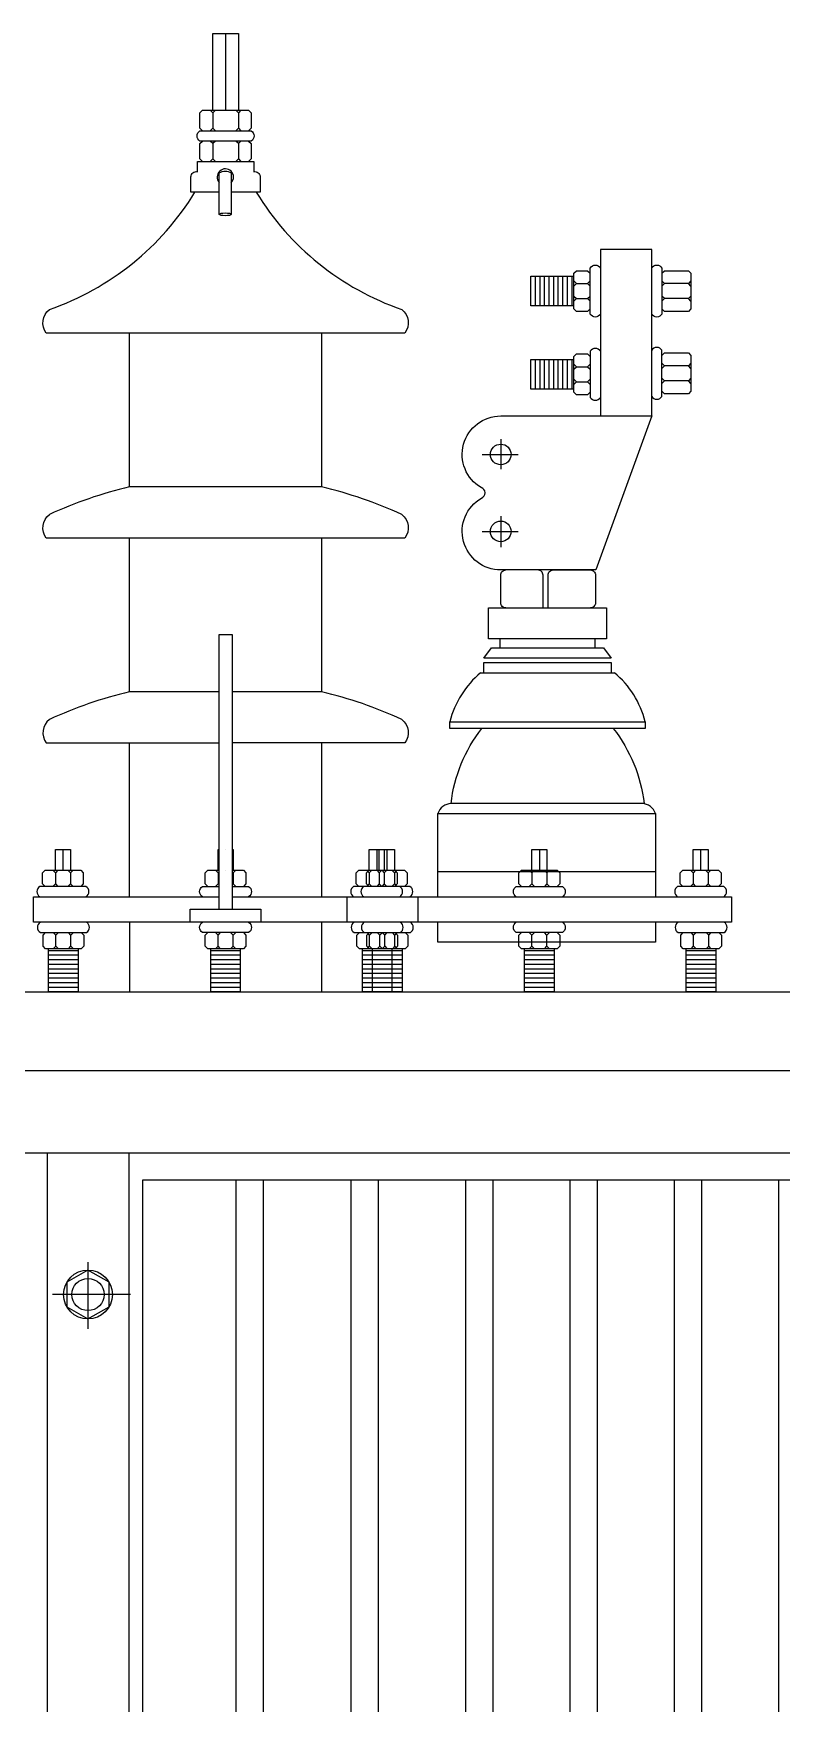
# Model space of a CAD drawing. Header units: millimetres. Extents: x 20927 to 53748, y 38421 to 54891.
# Drawn here: x 23692 to 23966, y 45906 to 46518 of the extents above; entities that cross this region are included whole.
import ezdxf

# ---------------------------------------------------------------- set-up
doc = ezdxf.new("R2010")
doc.units = ezdxf.units.MM
doc.linetypes.add('CENTERX2', pattern=[101.6, 63.5, -12.7, 12.7, -12.7])
doc.layers.add('Btrans.', color=2, linetype='Continuous')
doc.layers.add('HIGHT', color=8, linetype='Continuous')

msp = doc.modelspace()

# ---------------------------------------------------------------- linework, layer by layer
at = {"layer": 'Btrans.'}
for p, q in [((23029.92, 46107.96), (24394.92, 46107.96)), ((23697.42, 46107.96), (23697.42, 44568.59)), ((23727.42, 46107.96), (23727.42, 44568.59))]:
    msp.add_line(p, q, dxfattribs=at)
msp.add_lwpolyline([(23017.94, 46166.85), (24410.47, 46166.85), (24424.92, 46137.96), (22999.92, 46137.96), (23014.37, 46166.85)], dxfattribs=at)
at = {"layer": 'HIGHT'}
for p, q in [((23762.78, 46517.64), (23762.78, 46489.51)), ((23758.09, 46488.58), (23758.09, 46482.95)), ((23767.46, 46488.58), (23767.46, 46482.95)), ((23758.09, 46471.7), (23757.15, 46470.76)), ((23760.48, 46451.42), (23760.48, 46466.64)), ((23767.46, 46471.7), (23766.53, 46470.76)), ((23876.18, 46417.95), (23876.18, 46428.76)), ((23877.86, 46417.95), (23877.86, 46428.76)), ((23879.53, 46417.95), (23879.53, 46428.76)), ((23881.21, 46417.95), (23881.21, 46428.76)), ((23882.88, 46417.95), (23882.88, 46428.76)), ((23884.56, 46417.95), (23884.56, 46428.76)), ((23886.23, 46417.95), (23886.23, 46428.76)), ((23887.91, 46417.95), (23887.91, 46428.76)), ((23889.58, 46417.95), (23889.58, 46428.76)), ((23890.29, 46425.17), (23891.22, 46426.11)), ((23895.29, 46426.11), (23896.23, 46425.17)), ((23923.42, 46426.11), (23922.48, 46425.17)), ((23933.11, 46425.17), (23932.18, 46426.11)), ((23895.29, 46420.58), (23896.23, 46421.52)), ((23923.42, 46420.58), (23922.48, 46419.64)), ((23933.11, 46421.52), (23932.18, 46420.58)), ((23876.18, 46387.48), (23876.18, 46398.29)), ((23877.86, 46387.48), (23877.86, 46398.29)), ((23879.53, 46387.48), (23879.53, 46398.29)), ((23881.21, 46387.48), (23881.21, 46398.29)), ((23882.88, 46387.48), (23882.88, 46398.29)), ((23884.56, 46387.48), (23884.56, 46398.29)), ((23886.23, 46387.48), (23886.23, 46398.29)), ((23887.91, 46387.48), (23887.91, 46398.29)), ((23889.58, 46387.48), (23889.58, 46398.29)), ((23890.29, 46394.7), (23891.22, 46395.64)), ((23895.29, 46395.64), (23896.23, 46394.7)), ((23923.42, 46396), (23922.48, 46395.06)), ((23933.11, 46395.06), (23932.18, 46396)), ((23890.29, 46391.05), (23891.22, 46390.11)), ((23895.29, 46390.11), (23896.23, 46391.05)), ((23923.42, 46390.47), (23922.48, 46391.41)), ((23933.11, 46391.41), (23932.18, 46390.47)), ((23727.62, 46201.7), (23727.62, 46257.95)), ((23797.93, 46257.95), (23797.93, 46201.7)), ((23703.25, 46218.98), (23703.25, 46211.39)), ((23762.78, 46218.98), (23762.78, 46218.98)), ((23818.09, 46218.98), (23818.09, 46211.39)), ((23819.04, 46211.39), (23819.04, 46218.98)), ((23820.87, 46218.98), (23820.87, 46211.39)), ((23821.81, 46218.98), (23821.81, 46211.39)), ((23877.62, 46218.98), (23877.62, 46211.39)), ((23936.65, 46218.98), (23936.65, 46211.39)), ((23699.54, 46211.39), (23700.48, 46210.46)), ((23705.08, 46211.39), (23706.01, 46210.46)), ((23759.07, 46211.39), (23760.01, 46210.46)), ((23762.78, 46211.39), (23762.78, 46211.39)), ((23766.48, 46211.39), (23765.54, 46210.46)), ((23816.26, 46211.39), (23815.32, 46210.46)), ((23818.1, 46211.39), (23819.04, 46210.46)), ((23821.79, 46211.39), (23820.85, 46210.46)), ((23825.51, 46211.39), (23824.57, 46210.46)), ((23875.79, 46211.39), (23874.85, 46210.46)), ((23881.32, 46211.39), (23880.38, 46210.46)), ((23932.94, 46211.39), (23933.88, 46210.46)), ((23940.35, 46211.39), (23939.41, 46210.46)), ((23700.48, 46206.39), (23699.54, 46205.45)), ((23706.01, 46206.39), (23706.95, 46205.45)), ((23760.01, 46206.39), (23759.07, 46205.45)), ((23765.54, 46206.39), (23766.48, 46205.45)), ((23815.32, 46206.39), (23816.26, 46205.45)), ((23819.04, 46206.39), (23819.98, 46205.45)), ((23820.85, 46206.39), (23821.79, 46205.45)), ((23824.57, 46206.39), (23825.51, 46205.45)), ((23874.85, 46206.39), (23875.79, 46205.45)), ((23880.38, 46206.39), (23881.32, 46205.45)), ((23933.88, 46206.39), (23932.94, 46205.45)), ((23939.41, 46206.39), (23940.35, 46205.45)), ((23807.3, 46192.33), (23807.3, 46201.7)), ((23833.09, 46201.7), (23833.09, 46192.33)), ((23727.62, 46192.33), (23727.62, 46166.7)), ((23797.93, 46192.49), (23797.93, 46166.7)), ((23700.66, 46183.57), (23700.66, 46187.64)), ((23706.19, 46187.64), (23707.13, 46188.58)), ((23760.01, 46183.57), (23760.01, 46187.64)), ((23765.54, 46183.57), (23765.54, 46187.64)), ((23819.21, 46183.57), (23819.21, 46187.64)), ((23821.03, 46183.57), (23821.03, 46187.64)), ((23824.75, 46183.57), (23824.75, 46187.64)), ((23939.59, 46187.64), (23938.65, 46188.58)), ((23708.81, 46181.92), (23698.01, 46181.92)), ((23708.81, 46180.25), (23698.01, 46180.25)), ((23707.13, 46182.63), (23706.19, 46183.57)), ((23768.17, 46181.92), (23757.36, 46181.92)), ((23768.17, 46180.25), (23757.36, 46180.25)), ((23827.37, 46181.92), (23812.84, 46181.92)), ((23827.37, 46180.25), (23812.84, 46180.25)), ((23816.43, 46182.63), (23815.49, 46183.57)), ((23816.56, 46166.85), (23816.56, 46182.63)), ((23823.65, 46182.63), (23823.65, 46166.85)), ((23883.01, 46181.92), (23872.2, 46181.92)), ((23883.01, 46180.25), (23872.2, 46180.25)), ((23875.79, 46182.63), (23874.85, 46183.57)), ((23881.32, 46182.63), (23880.38, 46183.57)), ((23942.21, 46181.92), (23931.4, 46181.92)), ((23942.21, 46180.25), (23931.4, 46180.25)), ((23934.99, 46182.63), (23934.05, 46183.57)), ((23938.65, 46182.63), (23939.59, 46183.57)), ((23708.81, 46178.58), (23698.01, 46178.58)), ((23708.81, 46176.9), (23698.01, 46176.9)), ((23708.81, 46175.23), (23698.01, 46175.23)), ((23708.81, 46173.55), (23698.01, 46173.55)), ((23768.17, 46178.58), (23757.36, 46178.58)), ((23768.17, 46176.9), (23757.36, 46176.9)), ((23768.17, 46175.23), (23757.36, 46175.23)), ((23768.17, 46173.55), (23757.36, 46173.55)), ((23827.37, 46178.58), (23812.84, 46178.58)), ((23827.37, 46176.9), (23812.84, 46176.9)), ((23827.37, 46175.23), (23812.84, 46175.23)), ((23827.37, 46173.55), (23812.84, 46173.55)), ((23883.01, 46178.58), (23872.2, 46178.58)), ((23883.01, 46176.9), (23872.2, 46176.9)), ((23883.01, 46175.23), (23872.2, 46175.23)), ((23883.01, 46173.55), (23872.2, 46173.55)), ((23942.21, 46178.58), (23931.4, 46178.58)), ((23942.21, 46176.9), (23931.4, 46176.9)), ((23942.21, 46175.23), (23931.4, 46175.23)), ((23942.21, 46173.55), (23931.4, 46173.55)), ((23708.81, 46171.88), (23698.01, 46171.88)), ((23708.81, 46170.2), (23698.01, 46170.2)), ((23708.81, 46168.53), (23698.01, 46168.53)), ((23768.17, 46171.88), (23757.36, 46171.88)), ((23768.17, 46170.2), (23757.36, 46170.2)), ((23768.17, 46168.53), (23757.36, 46168.53)), ((23827.37, 46171.88), (23812.84, 46171.88)), ((23827.37, 46170.2), (23812.84, 46170.2)), ((23827.37, 46168.53), (23812.84, 46168.53)), ((23883.01, 46171.88), (23872.2, 46171.88)), ((23883.01, 46170.2), (23872.2, 46170.2)), ((23883.01, 46168.53), (23872.2, 46168.53)), ((23942.21, 46171.88), (23931.4, 46171.88)), ((23942.21, 46170.2), (23931.4, 46170.2)), ((23942.21, 46168.53), (23931.4, 46168.53)), ((23766.58, 46097.96), (23766.58, 44578.23)), ((23776.58, 46097.96), (23776.58, 44578.23)), ((23808.58, 46097.96), (23808.58, 44578.23)), ((23818.58, 46097.96), (23818.58, 44578.23)), ((23850.58, 46097.96), (23850.58, 44578.23)), ((23860.58, 46097.96), (23860.58, 44578.23)), ((23888.75, 46097.96), (23888.75, 44578.23)), ((23898.75, 46097.96), (23898.75, 44578.23)), ((23926.92, 46097.96), (23926.92, 44578.23)), ((23936.92, 46097.96), (23936.92, 44578.23)), ((23965.08, 46097.96), (23965.08, 44578.23))]:
    msp.add_line(p, q, dxfattribs=at)
at = {"layer": 'HIGHT', "linetype": 'CENTERX2'}
for p, q in [((23863.49, 46369.15), (23863.49, 46358.15)), ((23856.72, 46363.54), (23869.84, 46363.54)), ((23863.49, 46340.95), (23863.49, 46329.66)), ((23856.72, 46335.38), (23869.84, 46335.38)), ((23712.42, 46067.99), (23712.42, 46043.55)), ((23727.99, 46056.11), (23699.38, 46056.11))]:
    msp.add_line(p, q, dxfattribs=at)
at = {"layer": 'HIGHT', "linetype": 'ByBlock'}
msp.add_line((23856.11, 46283.68), (23905.12, 46283.68), dxfattribs=at)
at = {"layer": 'HIGHT'}
for points in [[(23758.09, 46489.51), (23758.09, 46517.64), (23767.46, 46517.64), (23767.46, 46489.51)], [(23754.34, 46482.01), (23753.4, 46482.95), (23753.4, 46488.58), (23754.34, 46489.51), (23771.21, 46489.51), (23772.15, 46488.58), (23772.15, 46482.95), (23771.21, 46482.01)], [(23759.03, 46489.51), (23758.09, 46488.58), (23757.15, 46489.51)], [(23768.4, 46489.51), (23767.46, 46488.58), (23766.53, 46489.51)], [(23757.15, 46482.01), (23758.09, 46482.95), (23759.03, 46482.01)], [(23766.53, 46482.01), (23767.46, 46482.95), (23768.4, 46482.01)], [(23754.34, 46470.76), (23753.4, 46471.7), (23753.4, 46477.33), (23754.34, 46478.26)], [(23759.03, 46478.26), (23758.09, 46477.33), (23757.15, 46478.26)], [(23758.09, 46477.33), (23758.09, 46471.7), (23759.03, 46470.76)], [(23768.4, 46478.26), (23767.46, 46477.33), (23766.53, 46478.26)], [(23767.46, 46477.33), (23767.46, 46471.7), (23768.4, 46470.76)], [(23771.21, 46478.26), (23772.15, 46477.33), (23772.15, 46471.7), (23771.21, 46470.76)], [(23896.23, 46416.83), (23895.29, 46415.89), (23891.22, 46415.89), (23890.29, 46416.83), (23890.29, 46429.86), (23891.22, 46430.8), (23895.29, 46430.8), (23896.23, 46429.86)], [(23922.48, 46429.86), (23923.42, 46430.8), (23932.18, 46430.8), (23933.11, 46429.86), (23933.11, 46416.83), (23932.18, 46415.89), (23923.42, 46415.89), (23922.48, 46416.83)], [(23890.29, 46417.95), (23874.51, 46417.95), (23874.51, 46428.76), (23890.29, 46428.76)], [(23890.29, 46427.05), (23891.22, 46426.11), (23895.29, 46426.11), (23896.23, 46427.05)], [(23933.11, 46427.05), (23932.18, 46426.11), (23923.42, 46426.11), (23922.48, 46427.05)], [(23890.29, 46421.52), (23891.22, 46420.58), (23890.29, 46419.64)], [(23891.22, 46420.58), (23895.29, 46420.58), (23896.23, 46419.64)], [(23933.11, 46419.64), (23932.18, 46420.58), (23923.42, 46420.58), (23922.48, 46421.52)], [(23797.93, 46407.95), (23797.93, 46351.7), (23727.62, 46351.7), (23727.62, 46407.95)], [(23896.23, 46386.36), (23895.29, 46385.42), (23891.22, 46385.42), (23890.29, 46386.36), (23890.29, 46399.39), (23891.22, 46400.33), (23895.29, 46400.33), (23896.23, 46399.39)], [(23922.48, 46399.75), (23923.42, 46400.69), (23932.18, 46400.69), (23933.11, 46399.75), (23933.11, 46386.72), (23932.18, 46385.78), (23923.42, 46385.78), (23922.48, 46386.72)], [(23890.29, 46387.48), (23874.51, 46387.48), (23874.51, 46398.29), (23890.29, 46398.29)], [(23890.29, 46396.58), (23891.22, 46395.64), (23895.29, 46395.64), (23896.23, 46396.58)], [(23933.11, 46396.94), (23932.18, 46396), (23923.42, 46396), (23922.48, 46396.94)], [(23890.29, 46389.17), (23891.22, 46390.11), (23895.29, 46390.11), (23896.23, 46389.17)], [(23933.11, 46389.53), (23932.18, 46390.47), (23923.42, 46390.47), (23922.48, 46389.53)], [(23760.38, 46276.7), (23727.62, 46276.7), (23727.62, 46332.95)], [(23797.93, 46332.95), (23797.93, 46276.7), (23765.17, 46276.7)], [(23760.38, 46197.11), (23760.38, 46297.61), (23765.17, 46297.61), (23765.17, 46197.11)], [(23700.48, 46211.39), (23700.48, 46218.98), (23706.03, 46218.98), (23706.03, 46211.39)], [(23760.01, 46211.39), (23760.01, 46218.98), (23760.38, 46218.98)], [(23765.17, 46218.98), (23765.56, 46218.98), (23765.56, 46211.39)], [(23815.32, 46211.39), (23815.32, 46218.98), (23824.59, 46218.98), (23824.59, 46211.39)], [(23874.85, 46211.39), (23874.85, 46218.98), (23880.4, 46218.98), (23880.4, 46211.39)], [(23933.88, 46211.39), (23933.88, 46218.98), (23939.43, 46218.98), (23939.43, 46211.39)], [(23696.73, 46205.45), (23695.79, 46206.39), (23695.79, 46210.46), (23696.73, 46211.39), (23709.76, 46211.39), (23710.7, 46210.46), (23710.7, 46206.39), (23709.76, 46205.45)], [(23701.42, 46211.39), (23700.48, 46210.46), (23700.48, 46206.39), (23701.42, 46205.45)], [(23706.95, 46211.39), (23706.01, 46210.46), (23706.01, 46206.39), (23705.08, 46205.45)], [(23756.26, 46205.45), (23755.32, 46206.39), (23755.32, 46210.46), (23756.26, 46211.39), (23760.38, 46211.39)], [(23760.38, 46210.83), (23760.01, 46210.46), (23760.01, 46206.39), (23760.38, 46206.02)], [(23765.17, 46211.39), (23769.29, 46211.39), (23770.23, 46210.46), (23770.23, 46206.39), (23769.29, 46205.45)], [(23765.17, 46210.83), (23765.54, 46210.46), (23765.54, 46206.39), (23765.17, 46206.02)], [(23811.57, 46205.45), (23810.63, 46206.39), (23810.63, 46210.46), (23811.57, 46211.39), (23828.32, 46211.39), (23829.26, 46210.46), (23829.26, 46206.39), (23828.32, 46205.45)], [(23815.29, 46205.45), (23814.35, 46206.39), (23814.35, 46210.46), (23815.29, 46211.39)], [(23814.38, 46211.39), (23815.32, 46210.46), (23815.32, 46206.39), (23814.38, 46205.45)], [(23819.98, 46211.39), (23819.04, 46210.46), (23819.04, 46206.39), (23818.1, 46205.45)], [(23819.91, 46211.39), (23820.85, 46210.46), (23820.85, 46206.39), (23819.91, 46205.45)], [(23823.64, 46211.39), (23824.57, 46210.46), (23824.57, 46206.39), (23823.64, 46205.45)], [(23824.6, 46211.39), (23825.54, 46210.46), (23825.54, 46206.39), (23824.6, 46205.45)], [(23871.1, 46205.45), (23870.16, 46206.39), (23870.16, 46210.46), (23871.1, 46211.39), (23884.13, 46211.39), (23885.07, 46210.46), (23885.07, 46206.39), (23884.13, 46205.45)], [(23873.91, 46211.39), (23874.85, 46210.46), (23874.85, 46206.39), (23873.91, 46205.45)], [(23879.44, 46211.39), (23880.38, 46210.46), (23880.38, 46206.39), (23879.44, 46205.45)], [(23930.13, 46205.45), (23929.19, 46206.39), (23929.19, 46210.46), (23930.13, 46211.39), (23943.16, 46211.39), (23944.1, 46210.46), (23944.1, 46206.39), (23943.16, 46205.45)], [(23934.82, 46211.39), (23933.88, 46210.46), (23933.88, 46206.39), (23934.82, 46205.45)], [(23938.47, 46211.39), (23939.41, 46210.46), (23939.41, 46206.39), (23938.47, 46205.45)], [(23765.17, 46201.7), (23947.93, 46201.7), (23947.93, 46192.33), (23692.46, 46192.33), (23692.46, 46201.7), (23760.38, 46201.7)], [(23749.85, 46192.33), (23749.85, 46197.11), (23775.71, 46197.11), (23775.71, 46192.33)], [(23709.94, 46188.58), (23710.88, 46187.64), (23710.88, 46183.57), (23709.94, 46182.63), (23696.91, 46182.63), (23695.97, 46183.57), (23695.97, 46187.64), (23696.91, 46188.58)], [(23699.72, 46188.58), (23700.66, 46187.64), (23701.59, 46188.58)], [(23705.25, 46182.63), (23706.19, 46183.57), (23706.19, 46187.64), (23705.25, 46188.58)], [(23769.29, 46188.58), (23770.23, 46187.64), (23770.23, 46183.57), (23769.29, 46182.63), (23756.26, 46182.63), (23755.32, 46183.57), (23755.32, 46187.64), (23756.26, 46188.58)], [(23759.07, 46188.58), (23760.01, 46187.64), (23760.95, 46188.58)], [(23766.48, 46188.58), (23765.54, 46187.64), (23764.6, 46188.58)], [(23828.5, 46188.58), (23829.43, 46187.64), (23829.43, 46183.57), (23828.5, 46182.63), (23811.74, 46182.63), (23810.81, 46183.57), (23810.81, 46187.64), (23811.74, 46188.58)], [(23815.46, 46182.63), (23814.53, 46183.57), (23814.53, 46187.64), (23815.46, 46188.58)], [(23816.43, 46188.58), (23815.49, 46187.64), (23814.56, 46188.58)], [(23814.56, 46182.63), (23815.49, 46183.57), (23815.49, 46187.64)], [(23818.28, 46188.58), (23819.21, 46187.64), (23820.15, 46188.58)], [(23820.09, 46188.58), (23821.03, 46187.64), (23821.96, 46188.58)], [(23825.68, 46188.58), (23824.75, 46187.64), (23823.81, 46188.58)], [(23824.78, 46188.58), (23825.71, 46187.64), (23825.71, 46183.57), (23824.78, 46182.63)], [(23884.13, 46188.58), (23885.07, 46187.64), (23885.07, 46183.57), (23884.13, 46182.63), (23871.1, 46182.63), (23870.16, 46183.57), (23870.16, 46187.64), (23871.1, 46188.58)], [(23875.79, 46188.58), (23874.85, 46187.64), (23873.91, 46188.58)], [(23873.91, 46182.63), (23874.85, 46183.57), (23874.85, 46187.64)], [(23881.32, 46188.58), (23880.38, 46187.64), (23879.44, 46188.58)], [(23879.44, 46182.63), (23880.38, 46183.57), (23880.38, 46187.64)], [(23943.34, 46188.58), (23944.27, 46187.64), (23944.27, 46183.57), (23943.34, 46182.63), (23930.3, 46182.63), (23929.37, 46183.57), (23929.37, 46187.64), (23930.3, 46188.58)], [(23934.99, 46188.58), (23934.05, 46187.64), (23933.12, 46188.58)], [(23933.12, 46182.63), (23934.05, 46183.57), (23934.05, 46187.64)], [(23940.52, 46182.63), (23939.59, 46183.57), (23939.59, 46187.64), (23940.52, 46188.58)], [(23708.81, 46182.63), (23708.81, 46166.85), (23698.01, 46166.85), (23698.01, 46182.63)], [(23701.59, 46182.63), (23700.66, 46183.57), (23699.72, 46182.63)], [(23768.17, 46182.63), (23768.17, 46166.85), (23757.36, 46166.85), (23757.36, 46182.63)], [(23760.95, 46182.63), (23760.01, 46183.57), (23759.07, 46182.63)], [(23764.6, 46182.63), (23765.54, 46183.57), (23766.48, 46182.63)], [(23827.37, 46182.63), (23827.37, 46166.85), (23812.84, 46166.85), (23812.84, 46182.63)], [(23818.28, 46182.63), (23819.21, 46183.57), (23820.15, 46182.63)], [(23820.09, 46182.63), (23821.03, 46183.57), (23821.96, 46182.63)], [(23825.68, 46182.63), (23824.75, 46183.57), (23823.81, 46182.63)], [(23883.01, 46182.63), (23883.01, 46166.85), (23872.2, 46166.85), (23872.2, 46182.63)], [(23942.21, 46182.63), (23942.21, 46166.85), (23931.4, 46166.85), (23931.4, 46182.63)], [(24394.92, 46097.96), (23732.42, 46097.96), (23732.42, 44568.59)]]:
    msp.add_lwpolyline(points, dxfattribs=at)
msp.add_lwpolyline([(23772.15, 46478.26), (23753.4, 46478.26, -0.56779), (23753.4, 46482.01), (23772.15, 46482.01, -0.56779)], format="xyb", close=True, dxfattribs=at)
for points in [[(23760.48, 46459.51), (23750.12, 46459.51), (23750.12, 46465.14, -0.471469), (23752.46, 46467.01), (23752.46, 46470.76), (23773.09, 46470.76), (23773.09, 46467.01, -0.471469), (23775.43, 46465.14), (23775.43, 46459.51), (23764.83, 46459.51)], [(23760.48, 46466.62, -0.280335), (23764.83, 46466.64), (23764.83, 46451.42)], [(23773.99, 46459.51, 0.173722), (23827.24, 46416.6, -0.405237), (23828.4, 46407.95), (23697.15, 46407.95, -0.405237), (23698.31, 46416.6, 0.173722), (23751.56, 46459.51)], [(23918.73, 46377.64), (23898.34, 46321.28), (23863.49, 46321.28, -0.767012), (23856.43, 46347.59, 0.731645), (23856.29, 46351.41, -0.762576), (23863.49, 46377.64), (23918.73, 46377.64), (23918.73, 46438.58), (23899.98, 46438.58), (23899.98, 46377.64)], [(23899.98, 46414.91, -0.56779), (23896.23, 46414.91), (23896.23, 46431.78, -0.56779), (23899.98, 46431.78)], [(23918.73, 46431.78, -0.56779), (23922.48, 46431.78), (23922.48, 46414.91, -0.56779), (23918.73, 46414.91)], [(23899.98, 46401.31, 0.56779), (23896.23, 46401.31), (23896.23, 46384.44, 0.56779), (23899.98, 46384.44)], [(23918.73, 46384.8, 0.56779), (23922.48, 46384.8), (23922.48, 46401.67, 0.56779), (23918.73, 46401.67)], [(23827.24, 46341.6, -0.405237), (23828.4, 46332.95), (23697.15, 46332.95, -0.405237), (23698.31, 46341.6)], [(23878.95, 46307.38), (23878.95, 46319.41, 0.414214), (23877.07, 46321.28)], [(23698.31, 46266.6, 0.405237), (23697.15, 46257.95), (23760.38, 46257.95)], [(23827.24, 46266.6, -0.405237), (23828.4, 46257.95), (23765.17, 46257.95)], [(23711.68, 46201.7, 0.56779), (23711.68, 46205.45), (23694.81, 46205.45, 0.56779), (23694.81, 46201.7)], [(23754.34, 46201.7, -0.56779), (23754.34, 46205.45), (23760.38, 46205.45)], [(23765.17, 46205.45), (23771.21, 46205.45, -0.56779), (23771.21, 46201.7)], [(23830.24, 46201.7, 0.56779), (23830.24, 46205.45), (23809.65, 46205.45, 0.56779), (23809.65, 46201.7)], [(23869.18, 46201.7, -0.56779), (23869.18, 46205.45), (23886.05, 46205.45, -0.56779), (23886.05, 46201.7)], [(23945.08, 46201.7, 0.56779), (23945.08, 46205.45), (23928.21, 46205.45, 0.56779), (23928.21, 46201.7)], [(23694.98, 46192.33, 0.56779), (23694.98, 46188.58), (23711.86, 46188.58, 0.56779), (23711.86, 46192.33)], [(23771.21, 46192.33, -0.56779), (23771.21, 46188.58), (23754.34, 46188.58, -0.56779), (23754.34, 46192.33)], [(23809.82, 46192.33, 0.56779), (23809.82, 46188.58), (23830.42, 46188.58, 0.56779), (23830.42, 46192.33)], [(23886.05, 46192.33, -0.56779), (23886.05, 46188.58), (23869.18, 46188.58, -0.56779), (23869.18, 46192.33)], [(23928.38, 46192.33, 0.56779), (23928.38, 46188.58), (23945.26, 46188.58, 0.56779), (23945.26, 46192.33)]]:
    msp.add_lwpolyline(points, format="xyb", dxfattribs=at)
at = {"layer": 'HIGHT', "linetype": 'ByBlock'}
for points in [[(23865.37, 46307.38, -0.414214), (23863.49, 46309.26), (23863.49, 46319.41, -0.414214), (23865.37, 46321.28)], [(23880.82, 46307.38), (23880.82, 46319.41, -0.414214), (23882.7, 46321.28), (23896.28, 46321.28, -0.414214), (23898.15, 46319.41), (23898.15, 46309.26, -0.414214), (23896.28, 46307.38)], [(23904.67, 46263.24, -0.13826), (23915.92, 46235.83), (23845.31, 46235.83, -0.13826), (23856.56, 46263.24)]]:
    msp.add_lwpolyline(points, format="xyb", dxfattribs=at)
for points in [[(23859.04, 46307.38), (23902.19, 46307.38), (23902.19, 46296.11), (23859.04, 46296.11)], [(23860.12, 46292.73), (23901.11, 46292.73), (23903.93, 46289.04), (23857.3, 46289.04)], [(23844.86, 46265.73), (23916.37, 46265.73), (23916.37, 46263.24), (23844.86, 46263.24)]]:
    msp.add_lwpolyline(points, close=True, dxfattribs=at)
for points in [[(23863.31, 46292.73), (23863.31, 46296.11)], [(23897.92, 46296.11), (23897.92, 46292.73)], [(23857.3, 46283.68), (23857.3, 46287.37), (23903.93, 46287.37), (23903.93, 46283.68)], [(23840.45, 46201.7), (23840.45, 46232.14), (23920.11, 46232.14), (23920.11, 46201.7)], [(23840.45, 46210.91), (23920.11, 46210.91)], [(23920.11, 46192.33), (23920.11, 46185.04), (23840.45, 46185.04), (23840.45, 46192.33)]]:
    msp.add_lwpolyline(points, dxfattribs=at)
at = {"layer": 'HIGHT'}
msp.add_lwpolyline([(23712.42, 46047.16), (23720.17, 46051.64), (23720.17, 46060.58), (23712.42, 46065.06), (23704.67, 46060.58), (23704.67, 46051.64)], close=True, dxfattribs=at)
for centre, radius in [((23863.49, 46363.54), 3.78), ((23863.49, 46335.38), 3.78), ((23712.42, 46056.11), 8.95), ((23712.42, 46056.11), 5.9)]:
    msp.add_circle(centre, radius, dxfattribs=at)
for centre, radius, start, end in [((23762.69, 46465.07), 2.99, 315.64556, 222.20732), ((23765.42, 46194.38), 161.8, 103.51156, 114.50517), ((23760.13, 46194.38), 161.8, 65.49483, 76.48844), ((23765.42, 46119.38), 161.8, 103.51156, 114.50517), ((23760.13, 46119.38), 161.8, 65.49483, 76.48844), ((23814.49, 46203.58), 2.18, 120.82507, 239.17493), ((23825.4, 46203.58), 2.18, 300.82507, 59.17493), ((23814.66, 46190.45), 2.18, 120.82507, 239.17493), ((23825.58, 46190.45), 2.18, 300.82507, 59.17493)]:
    msp.add_arc(centre, radius, start, end, dxfattribs=at)
at = {"layer": 'HIGHT', "linetype": 'ByBlock'}
for centre, radius, start, end in [((23878.44, 46257.18), 34.65, 130.12486, 165.72044), ((23882.79, 46257.18), 34.65, 14.27956, 49.87514), ((23845.65, 46230.34), 5.5, 93.5661, 160.93158), ((23914.91, 46230.34), 5.5, 19.06842, 86.4339)]:
    msp.add_arc(centre, radius, start, end, dxfattribs=at)
at = {"layer": 'HIGHT'}
msp.add_ellipse((23762.65, 46451.42), major_axis=(-2.18, 0), ratio=0.240501, dxfattribs=at)

doc.saveas('drawing.dxf')
